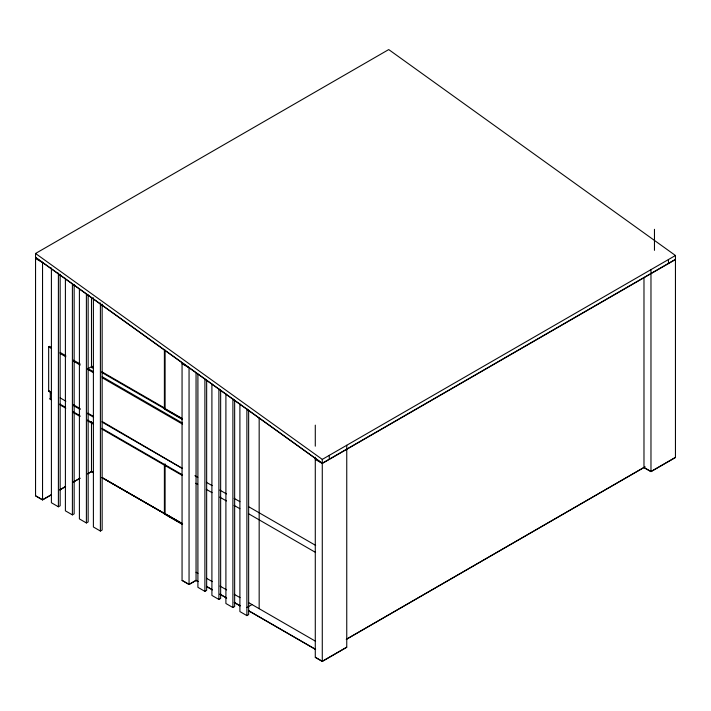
<?xml version="1.0" encoding="UTF-8"?>
<svg xmlns="http://www.w3.org/2000/svg" width="711" height="711" viewBox="0 0 711 711"><rect width="100%" height="100%" fill="white"/><g stroke="black" fill="none" stroke-linecap="round" stroke-linejoin="round"><path stroke-width="1.07" d="M51.183 494.785L42.544 499.78L35.55 495.736L35.55 253.48L388.721 49.574L675.45 255.498L675.45 457.377L650.974 471.509L643.979 467.474L346.355 639.305M51.539 392.916L48.668 391.263L48.668 346.844L49.539 346.346L51.45 347.448M48.668 391.263L49.539 390.757M87.462 368.982L92.234 366.227L92.234 368.245M164.392 349.403L164.392 409.056L165.103 408.647L182.043 418.432M59.822 489.799L65.581 486.475M73.26 482.04L79.979 478.165M87.657 473.73L91.497 471.509L93.417 472.602L91.497 471.509L91.497 421.623M51.183 494.927L42.544 499.922L35.55 495.878M59.822 489.941L65.581 486.617M73.26 482.182L79.979 478.307M87.657 473.873L91.497 471.651L93.417 472.753M51.405 267.976L51.405 502.748L58.4 506.792L60.151 505.779L60.151 274.339M65.403 278.285L65.403 510.836L72.398 514.871L74.148 513.866L74.148 284.649M79.401 288.595L79.401 518.914L86.395 522.958L88.146 521.945L88.146 294.949M93.399 297.793L93.399 526.993L100.393 531.037L102.144 530.024L102.144 304.148M164.392 464.327L164.392 514.035L165.103 513.635L182.043 523.42M315.284 457.253L315.284 657.24L322.279 661.283L322.279 459.395L675.45 255.498M675.45 259.355L322.279 463.252L35.55 257.338M315.284 459.395L322.279 463.43L675.45 259.533M182.06 362.734L182.06 580.327L189.055 584.362L196.049 580.327L197.96 581.429M197.907 374.11L197.907 587.33L204.901 591.374L206.652 590.361L206.652 380.261M211.905 384.02L211.905 595.409L218.899 599.453L220.65 598.449L220.65 390.197M225.902 393.956L225.902 603.497L232.897 607.532L234.648 606.527L234.648 400.133M246.895 607.541L252.041 604.572M239.9 403.892L239.9 611.576L246.895 615.619L248.646 614.606L248.646 410.043M346.301 639.322L645.126 466.798M322.279 661.283L346.755 647.152L346.755 445.264M346.755 647.294L322.279 661.426L315.284 657.382M675.45 457.52L650.974 471.651L643.979 467.616M182.629 523.927L102.029 477.57L182.283 523.927M102.029 477.712L182.451 523.971M35.55 258.502L42.544 262.537L42.544 499.78M182.06 363.721L189.055 367.756L189.055 584.362M101.789 371.746L164.863 408.158M91.497 366.529L93.408 367.631M102.011 372.6L182.283 418.948M164.392 409.056L182.283 419.383M60.053 352.416L65.785 355.722M73.429 360.139L80.121 363.996M87.764 368.414L93.497 371.72M102.1 376.688L182.363 423.036M48.668 346.844L51.539 348.497M60.133 353.465L65.865 356.78M73.517 361.188L80.201 365.054M87.853 369.462L93.585 372.777M102.18 377.737L182.451 424.085M60.133 397.876L65.865 401.191M73.517 405.608L80.201 409.465M87.853 413.882L93.585 417.188M102.18 422.156L182.451 468.496L102.126 421.499M194.894 475.686L197.774 477.348M206.394 482.325L212.145 485.64M219.815 490.075L226.525 493.941M234.195 498.375L239.945 501.69M248.574 506.667L315.666 545.408M59.831 404.044L65.563 407.359M73.206 411.767L79.899 415.633M87.542 420.041L93.274 423.356M101.877 428.324L182.149 474.664M49.539 398.835L51.45 399.938M60.053 404.906L65.785 408.212M73.429 412.629L80.121 416.486M87.764 420.903L93.497 424.209M102.1 429.177L182.363 475.526M195.765 483.258L197.685 484.36M206.306 489.346L212.056 492.661M219.726 497.096L226.436 500.962M234.106 505.388L239.856 508.712M248.477 513.689L315.568 552.429M164.392 514.035L182.283 524.363M196.049 572.248L197.96 573.359M206.572 578.327L212.305 581.634M219.957 586.051L226.649 589.917M234.301 594.334L240.042 597.649M248.646 602.617L315.586 641.269M206.572 586.379L212.305 589.712M219.957 594.112L226.649 597.995M234.301 602.395L240.042 605.728M248.646 610.678L315.586 649.339M197.96 581.571L196.049 580.469L189.055 584.504L182.06 580.469M206.572 586.539L212.305 589.854M219.957 594.272L226.649 598.138M234.301 602.555L240.042 605.87M248.646 610.838L315.586 649.481M73.446 404.737L80.139 408.647M87.782 413.118L93.523 416.468M35.55 253.48L322.279 459.395M35.55 257.515L322.279 463.43M668.456 259.533L668.456 263.568M654.467 229.315L654.467 250.352M650.974 269.629L650.974 471.509M643.979 277.361L643.979 467.474M329.273 455.36L329.273 459.395M315.284 425.142L315.284 446.179M259.168 418.228L259.168 608.687M246.895 408.843L246.895 615.619M232.897 398.924L232.897 607.532M218.899 388.988L218.899 599.453M204.901 379.052L204.901 591.374M196.049 372.546L196.049 580.327M165.103 350.096L165.103 408.647M165.103 463.919L165.103 513.635M100.393 302.948L100.393 531.037M91.497 297.465L91.497 367.303M86.395 293.75L86.395 522.958M72.398 283.44L72.398 514.871M58.4 273.131L58.4 506.792M50.277 391.459L50.277 398.524"/></g></svg>
